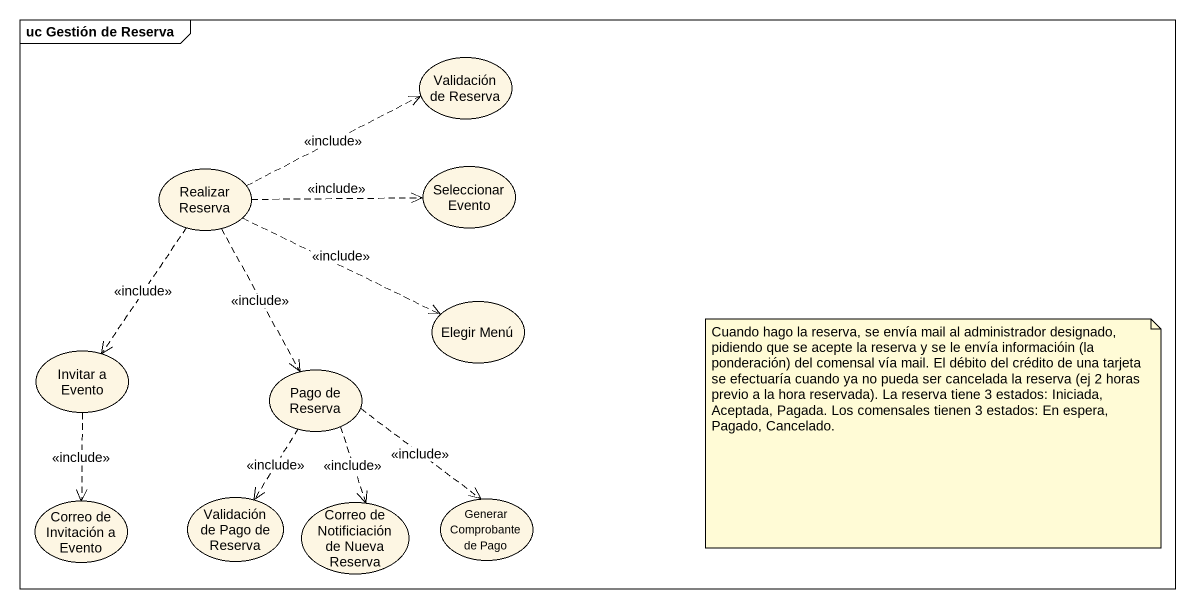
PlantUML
@startuml
mainframe uc Gestión de Reserva
usecase "Validación de Reserva" as Validación_de_Reserva
usecase "Realizar Reserva" as Realizar_Reserva
usecase "Seleccionar Evento" as Seleccionar_Evento
usecase "Elegir Menú" as Elegir_Menú
usecase "Invitar a Evento" as Invitar_a_Evento
usecase "Pago de Reserva" as Pago_de_Reserva
usecase "Correo de Invitación a Evento" as Correo_de_Invitación_a
usecase "Validación de Pago de Reserva" as Validación_de_Pago_de
usecase "Correo de Notificiación de Nueva Reserva" as Correo_de_Notificiación_de
usecase "Generar Comprobante de Pago" as Generar_Comprobante_de_Pago
Realizar_Reserva .right.> Validación_de_Reserva : <<include>>
Realizar_Reserva .right.> Seleccionar_Evento : <<include>>
Realizar_Reserva .right.> Elegir_Menú : <<include>>
Realizar_Reserva ..> Invitar_a_Evento : <<include>>
Realizar_Reserva ..> Pago_de_Reserva : <<include>>
Invitar_a_Evento ..> Correo_de_Invitación_a : <<include>>
Pago_de_Reserva ..> Validación_de_Pago_de : <<include>>
Pago_de_Reserva ..> Correo_de_Notificiación_de : <<include>>
Pago_de_Reserva ..> Generar_Comprobante_de_Pago : <<include>>
note as N1
  Cuando hago la reserva, se envía mail al administrador designado, pidiendo que se acepte la reserva y se le envía informacióin (la ponderación) del comensal vía mail. El débito del crédito de una tarjeta se efectuaría cuando ya no pueda ser cancelada la reserva (ej 2 horas previo a la hora reservada). La reserva tiene 3 estados: Iniciada, Aceptada, Pagada. Los comensales tienen 3 estados: En espera, Pagado, Cancelado.
end note
@enduml
